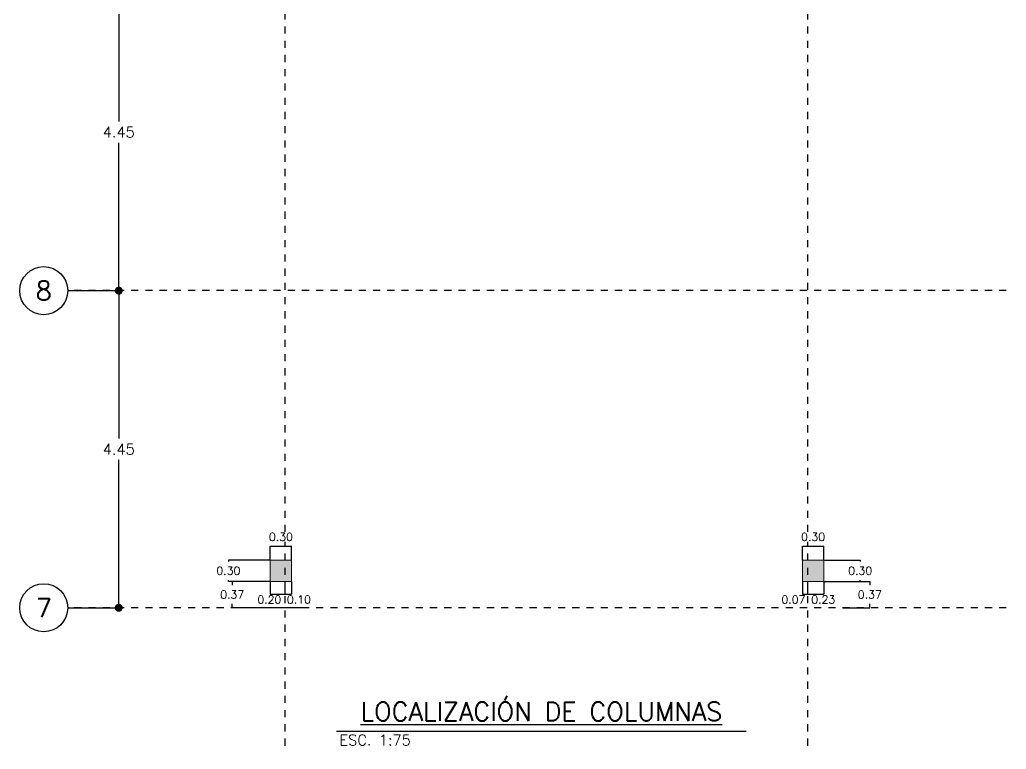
# Model space of a CAD drawing. Header units: millimetres. Extents: x 0 to 197, y -27 to 41.
# Drawn here: x 41.75 to 55.62, y -3.25 to 6.99 of the extents above; entities that cross this region are included whole.
import ezdxf
from ezdxf.enums import TextEntityAlignment as Align

# ---------------------------------------------------------------- set-up
doc = ezdxf.new("R2010")
doc.units = ezdxf.units.MM
doc.header["$LTSCALE"] = 0.01
doc.header["$PDMODE"] = 3
doc.linetypes.add('DASHDOT', pattern=[1, 0.5, -0.25, 0, -0.25])
for name, color, linetype in [('FC_CIRCULO DE EJES', 3, 'Continuous'), ('FC_COTAS', 1, 'Continuous'), ('FC_COTAS @ 75', 1, 'Continuous'), ('FC_COTAS EJES', 1, 'Continuous'), ('FC_COTAS EJES @ 75', 1, 'Continuous'), ('FC_EJES', 1, 'DASHDOT'), ('FC_HATCH COLUMNAS', 253, 'Continuous'), ('FC_R-175', 5, 'Continuous'), ('FC_R-200', 5, 'Continuous'), ('FC_R-80', 11, 'Continuous')]:
    doc.layers.add(name, color=color, linetype=linetype)
doc.layers.add('FC_COLUMNAS', color=5, linetype='Continuous', lineweight=15)
doc.styles.add('FC_TEXT1', font='romans.shx')
doc.dimstyles.new('FC_COTAS', dxfattribs={"dimtxt": 0.0015, "dimasz": 0.001, "dimexe": 0, "dimexo": 0, "dimgap": 0.001, "dimtad": 1, "dimtih": 1, "dimtoh": 1, "dimzin": 0, "dimdsep": 46, "dimtxsty": 'FC_TEXT1', "dimblk": 'DOT', "dimcen": 0.09, "dimclrd": 256, "dimclre": 256, "dimclrt": 256, "dimadec": 0, "dimazin": 0, "dimtfac": 1, "dimtix": 1, "dimtmove": 2, "dimatfit": 3, "dimfxl": 1.002, "dimtolj": 1, "dimtzin": 0, "dimlwd": -1, "dimarcsym": 0})
doc.dimstyles.new('FC_COTAS EJES', dxfattribs={"dimtxt": 0.002, "dimasz": 0.0015, "dimexe": 0, "dimexo": 0, "dimgap": 0.001, "dimtad": 1, "dimtih": 1, "dimtoh": 1, "dimzin": 0, "dimdsep": 46, "dimtxsty": 'FC_TEXT1', "dimblk": 'DOT', "dimcen": 0.09, "dimclrd": 256, "dimclre": 256, "dimclrt": 256, "dimadec": 0, "dimazin": 0, "dimtfac": 1, "dimtix": 1, "dimtmove": 2, "dimatfit": 3, "dimfxl": 1.002, "dimtolj": 1, "dimtzin": 0, "dimlwd": -1, "dimarcsym": 0})

# ---------------------------------------------------------------- blocks, each defined once
blk = doc.blocks.new('FC_B_Eje')
at = {"layer": 'FC_CIRCULO DE EJES', "ltscale": 1.5}
blk.add_circle((0, 0), 0.0045, dxfattribs=at)
at = {"ltscale": 1.5, "style": 'FC_TEXT1'}
blk.add_attdef('EJE', text='', height=0.0035, dxfattribs=at).set_placement((0, 0), align=Align.MIDDLE_CENTER)
blk = doc.blocks.new('_Dot')
at = {"color": 0, "linetype": 'ByBlock', "lineweight": -2}
blk.add_line((-0.5, 0), (-1, 0), dxfattribs=at)
at = {"color": 0, "linetype": 'ByBlock', "const_width": 0.5}
blk.add_lwpolyline([(-0.25, 0, 1), (0.25, 0, 1)], format="xyb", close=True, dxfattribs=at)
blk = doc.blocks.new('*D373')
at = {"layer": 'Defpoints', "color": 0, "ltscale": 0.6, "transparency": 16777216}
for p in [(242.678, -80.495), (242.678, -84.947), (243.395, -84.947)]:
    blk.add_point(p, dxfattribs=at)
at = {"layer": 'FC_COTAS EJES', "lineweight": -2, "ltscale": 0.6, "transparency": 16777216}
for p, q in [((242.678, -80.495), (243.395, -80.495)), ((242.678, -84.947), (243.395, -84.947))]:
    blk.add_line(p, q, dxfattribs=at)
at = {"layer": 'FC_COTAS EJES', "ltscale": 0.6, "transparency": 16777216}
for p, q in [((243.395, -80.607), (243.395, -82.571)), ((243.395, -84.835), (243.395, -82.871))]:
    blk.add_line(p, q, dxfattribs=at)
at = {"layer": 'FC_COTAS EJES', "ltscale": 0.6, "transparency": 16777216, "xscale": 0.1125, "yscale": 0.1125, "zscale": 0.1125}
for p, rotation in [((243.395, -80.495), 90), ((243.395, -84.947), 270)]:
    blk.add_blockref('_Dot', p, dxfattribs=dict(at, rotation=rotation))
at = {"layer": 'FC_COTAS EJES', "ltscale": 0.6, "transparency": 16777216, "insert": (243.395, -82.721), "char_height": 0.15, "attachment_point": 5, "style": 'FC_TEXT1'}
blk.add_mtext('\\A1;4.45', dxfattribs=at)
blk = doc.blocks.new('*D374')
at = {"layer": 'Defpoints', "color": 0, "ltscale": 0.6, "transparency": 16777216}
for p in [(242.678, -84.947), (242.678, -89.4), (243.395, -89.4)]:
    blk.add_point(p, dxfattribs=at)
at = {"layer": 'FC_COTAS EJES', "lineweight": -2, "ltscale": 0.6, "transparency": 16777216}
for p, q in [((242.678, -84.947), (243.395, -84.947)), ((242.678, -89.4), (243.395, -89.4))]:
    blk.add_line(p, q, dxfattribs=at)
at = {"layer": 'FC_COTAS EJES', "ltscale": 0.6, "transparency": 16777216}
for p, q in [((243.395, -85.06), (243.395, -87.024)), ((243.395, -89.287), (243.395, -87.324))]:
    blk.add_line(p, q, dxfattribs=at)
at = {"layer": 'FC_COTAS EJES', "ltscale": 0.6, "transparency": 16777216, "xscale": 0.1125, "yscale": 0.1125, "zscale": 0.1125}
for p, rotation in [((243.395, -84.947), 90), ((243.395, -89.4), 270)]:
    blk.add_blockref('_Dot', p, dxfattribs=dict(at, rotation=rotation))
at = {"layer": 'FC_COTAS EJES', "ltscale": 0.6, "transparency": 16777216, "insert": (243.395, -87.174), "char_height": 0.15, "attachment_point": 5, "style": 'FC_TEXT1'}
blk.add_mtext('\\A1;4.45', dxfattribs=at)
blk = doc.blocks.new('FC_B_Columnas E5')
at = {"layer": 'FC_HATCH COLUMNAS', "ltscale": 1.5}
h = blk.add_hatch(color=256, dxfattribs=at)
h.dxf.hatch_style = 1
h.paths.add_polyline_path([(245.525, -53.58), (245.825, -53.58), (245.825, -53.88), (245.525, -53.88)])
h.paths.add_polyline_path([(253.005, -53.58), (253.305, -53.58), (253.305, -53.88), (253.005, -53.88)])
h.paths.add_polyline_path([(253.005, -88.73), (253.305, -88.73), (253.305, -89.03), (253.005, -89.03)])
h.paths.add_polyline_path([(245.525, -88.73), (245.825, -88.73), (245.825, -89.03), (245.525, -89.03)])
h.paths.add_polyline_path([(245.525, -62.485), (245.825, -62.485), (245.825, -62.785), (245.525, -62.785)])
h.paths.add_polyline_path([(245.525, -71.39), (245.825, -71.39), (245.825, -71.69), (245.525, -71.69)])
h.paths.add_polyline_path([(245.525, -80.295), (245.825, -80.295), (245.825, -80.595), (245.525, -80.595)])
h.paths.add_polyline_path([(253.005, -62.485), (253.305, -62.485), (253.305, -62.785), (253.005, -62.785)])
h.paths.add_polyline_path([(253.005, -71.39), (253.305, -71.39), (253.305, -71.69), (253.005, -71.69)])
h.paths.add_polyline_path([(253.005, -80.295), (253.305, -80.295), (253.305, -80.595), (253.005, -80.595)])
at = {"layer": 'FC_COLUMNAS', "ltscale": 0.6}
for points in [[(245.525, -88.73), (245.825, -88.73), (245.825, -89.03), (245.525, -89.03)], [(253.005, -88.73), (253.305, -88.73), (253.305, -89.03), (253.005, -89.03)]]:
    blk.add_lwpolyline(points, close=True, dxfattribs=at)
blk = doc.blocks.new('*D54')
at = {"layer": 'Defpoints', "color": 0, "ltscale": 0.6, "transparency": 16777216}
for p in [(45.27, -0.595), (45.57, -0.595)]:
    blk.add_point(p, dxfattribs=at)
at = {"layer": 'FC_COTAS', "lineweight": -2, "ltscale": 0.6, "transparency": 16777216}
for p, q in [((45.27, -0.595), (45.27, -0.402)), ((45.57, -0.595), (45.57, -0.402))]:
    blk.add_line(p, q, dxfattribs=at)
at = {"layer": 'FC_COTAS', "ltscale": 0.6, "transparency": 16777216}
blk.add_line((45.27, -0.402), (45.57, -0.402), dxfattribs=at)
at = {"layer": 'FC_COTAS', "ltscale": 0.6, "transparency": 16777216, "insert": (45.42, -0.27), "char_height": 0.1125, "attachment_point": 5, "style": 'FC_TEXT1', "bg_fill": 3, "box_fill_scale": 1.1, "bg_fill_color": 256, "bg_fill_true_color": 13158600, "bg_fill_transparency": 0}
blk.add_mtext('\\A1;0.30', dxfattribs=at)
at = {"layer": 'Defpoints', "color": 0, "ltscale": 0.6, "transparency": 16777216}
blk.add_point((45.57, -0.402), dxfattribs=at)
blk = doc.blocks.new('*D55')
at = {"layer": 'Defpoints', "color": 0, "ltscale": 0.6, "transparency": 16777216}
for p in [(45.27, -0.595), (44.681, -0.895), (45.27, -0.895)]:
    blk.add_point(p, dxfattribs=at)
at = {"layer": 'FC_COTAS', "lineweight": -2, "ltscale": 0.6, "transparency": 16777216}
for p, q in [((45.27, -0.595), (44.681, -0.595)), ((45.27, -0.895), (44.681, -0.895))]:
    blk.add_line(p, q, dxfattribs=at)
at = {"layer": 'FC_COTAS', "ltscale": 0.6, "transparency": 16777216}
for p, q in [((44.681, -0.595), (44.681, -0.614)), ((44.681, -0.895), (44.681, -0.876))]:
    blk.add_line(p, q, dxfattribs=at)
at = {"layer": 'FC_COTAS', "ltscale": 0.6, "transparency": 16777216, "insert": (44.681, -0.745), "char_height": 0.1125, "attachment_point": 5, "style": 'FC_TEXT1', "bg_fill": 3, "box_fill_scale": 1.1, "bg_fill_color": 256, "bg_fill_true_color": 13158600, "bg_fill_transparency": 0}
blk.add_mtext('\\A1;0.30', dxfattribs=at)
blk = doc.blocks.new('*D56')
at = {"layer": 'Defpoints', "color": 0, "ltscale": 0.6, "transparency": 16777216}
for p in [(45.27, -0.895), (45.473, -0.895), (45.473, -1.073)]:
    blk.add_point(p, dxfattribs=at)
at = {"layer": 'FC_COTAS', "lineweight": -2, "ltscale": 0.6, "transparency": 16777216}
for p, q in [((45.27, -0.895), (45.27, -1.073)), ((45.473, -0.895), (45.473, -1.073))]:
    blk.add_line(p, q, dxfattribs=at)
at = {"layer": 'FC_COTAS', "ltscale": 0.6, "transparency": 16777216}
blk.add_line((45.27, -1.073), (45.473, -1.073), dxfattribs=at)
at = {"layer": 'FC_COTAS', "ltscale": 0.6, "transparency": 16777216, "insert": (45.257, -1.15), "char_height": 0.1125, "attachment_point": 5, "style": 'FC_TEXT1'}
blk.add_mtext('\\A1;0.20', dxfattribs=at)
blk = doc.blocks.new('*D57')
at = {"layer": 'Defpoints', "color": 0, "ltscale": 0.6, "transparency": 16777216}
for p in [(45.473, -0.895), (45.57, -0.895), (45.57, -1.073)]:
    blk.add_point(p, dxfattribs=at)
at = {"layer": 'FC_COTAS', "lineweight": -2, "ltscale": 0.6, "transparency": 16777216}
for p, q in [((45.473, -0.895), (45.473, -1.073)), ((45.57, -0.895), (45.57, -1.073))]:
    blk.add_line(p, q, dxfattribs=at)
at = {"layer": 'FC_COTAS', "ltscale": 0.6, "transparency": 16777216}
blk.add_line((45.473, -1.073), (45.57, -1.073), dxfattribs=at)
at = {"layer": 'FC_COTAS', "ltscale": 0.6, "transparency": 16777216, "insert": (45.673, -1.15), "char_height": 0.1125, "attachment_point": 5, "style": 'FC_TEXT1'}
blk.add_mtext('\\A1;0.10', dxfattribs=at)
blk = doc.blocks.new('*D71')
at = {"layer": 'Defpoints', "color": 0, "ltscale": 0.6, "transparency": 16777216}
for p in [(52.75, -0.595), (53.05, -0.595)]:
    blk.add_point(p, dxfattribs=at)
at = {"layer": 'FC_COTAS', "lineweight": -2, "ltscale": 0.6, "transparency": 16777216}
for p, q in [((52.75, -0.595), (52.75, -0.402)), ((53.05, -0.595), (53.05, -0.402))]:
    blk.add_line(p, q, dxfattribs=at)
at = {"layer": 'FC_COTAS', "ltscale": 0.6, "transparency": 16777216}
blk.add_line((52.75, -0.402), (53.05, -0.402), dxfattribs=at)
at = {"layer": 'FC_COTAS', "ltscale": 0.6, "transparency": 16777216, "insert": (52.9, -0.27), "char_height": 0.1125, "attachment_point": 5, "style": 'FC_TEXT1', "bg_fill": 3, "box_fill_scale": 1.1, "bg_fill_color": 256, "bg_fill_true_color": 13158600, "bg_fill_transparency": 0}
blk.add_mtext('\\A1;0.30', dxfattribs=at)
at = {"layer": 'Defpoints', "color": 0, "ltscale": 0.6, "transparency": 16777216}
blk.add_point((53.05, -0.402), dxfattribs=at)
blk = doc.blocks.new('*D72')
at = {"layer": 'Defpoints', "color": 0, "ltscale": 0.6, "transparency": 16777216}
for p in [(52.75, -0.895), (52.82, -0.895), (52.82, -1.073)]:
    blk.add_point(p, dxfattribs=at)
at = {"layer": 'FC_COTAS', "lineweight": -2, "ltscale": 0.6, "transparency": 16777216}
for p, q in [((52.75, -0.895), (52.75, -1.073)), ((52.82, -0.895), (52.82, -1.073))]:
    blk.add_line(p, q, dxfattribs=at)
at = {"layer": 'FC_COTAS', "ltscale": 0.6, "transparency": 16777216}
blk.add_line((52.75, -1.073), (52.82, -1.073), dxfattribs=at)
at = {"layer": 'FC_COTAS', "ltscale": 0.6, "transparency": 16777216, "insert": (52.623, -1.15), "char_height": 0.1125, "attachment_point": 5, "style": 'FC_TEXT1'}
blk.add_mtext('\\A1;0.07', dxfattribs=at)
blk = doc.blocks.new('*D73')
at = {"layer": 'Defpoints', "color": 0, "ltscale": 0.6, "transparency": 16777216}
for p in [(53.05, -0.595), (53.05, -0.895), (53.562, -0.895)]:
    blk.add_point(p, dxfattribs=at)
at = {"layer": 'FC_COTAS', "lineweight": -2, "ltscale": 0.6, "transparency": 16777216}
for p, q in [((53.05, -0.595), (53.562, -0.595)), ((53.05, -0.895), (53.562, -0.895))]:
    blk.add_line(p, q, dxfattribs=at)
at = {"layer": 'FC_COTAS', "ltscale": 0.6, "transparency": 16777216}
for p, q in [((53.562, -0.595), (53.562, -0.614)), ((53.562, -0.895), (53.562, -0.876))]:
    blk.add_line(p, q, dxfattribs=at)
at = {"layer": 'FC_COTAS', "ltscale": 0.6, "transparency": 16777216, "insert": (53.562, -0.745), "char_height": 0.1125, "attachment_point": 5, "style": 'FC_TEXT1', "bg_fill": 3, "box_fill_scale": 1.1, "bg_fill_color": 256, "bg_fill_true_color": 13158600, "bg_fill_transparency": 0}
blk.add_mtext('\\A1;0.30', dxfattribs=at)
blk = doc.blocks.new('*D74')
at = {"layer": 'Defpoints', "color": 0, "ltscale": 0.6, "transparency": 16777216}
for p in [(52.82, -0.895), (53.05, -0.895), (53.05, -1.073)]:
    blk.add_point(p, dxfattribs=at)
at = {"layer": 'FC_COTAS', "lineweight": -2, "ltscale": 0.6, "transparency": 16777216}
for p, q in [((52.82, -0.895), (52.82, -1.073)), ((53.05, -0.895), (53.05, -1.073))]:
    blk.add_line(p, q, dxfattribs=at)
at = {"layer": 'FC_COTAS', "ltscale": 0.6, "transparency": 16777216}
blk.add_line((52.82, -1.073), (53.05, -1.073), dxfattribs=at)
at = {"layer": 'FC_COTAS', "ltscale": 0.6, "transparency": 16777216, "insert": (53.043, -1.15), "char_height": 0.1125, "attachment_point": 5, "style": 'FC_TEXT1'}
blk.add_mtext('\\A1;0.23', dxfattribs=at)
blk = doc.blocks.new('*D81')
at = {"layer": 'Defpoints', "color": 0, "ltscale": 0.6, "transparency": 16777216}
for p in [(53.05, -0.895), (53.32, -1.265), (53.697, -1.265)]:
    blk.add_point(p, dxfattribs=at)
at = {"layer": 'FC_COTAS', "lineweight": -2, "ltscale": 0.6, "transparency": 16777216}
for p, q in [((53.05, -0.895), (53.697, -0.895)), ((53.32, -1.265), (53.697, -1.265))]:
    blk.add_line(p, q, dxfattribs=at)
at = {"layer": 'FC_COTAS', "ltscale": 0.6, "transparency": 16777216}
for p, q in [((53.697, -0.895), (53.697, -0.949)), ((53.697, -1.265), (53.697, -1.211))]:
    blk.add_line(p, q, dxfattribs=at)
at = {"layer": 'FC_COTAS', "ltscale": 0.6, "transparency": 16777216, "insert": (53.697, -1.08), "char_height": 0.1125, "attachment_point": 5, "style": 'FC_TEXT1', "bg_fill": 3, "box_fill_scale": 1.1, "bg_fill_color": 256, "bg_fill_true_color": 13158600, "bg_fill_transparency": 0}
blk.add_mtext('\\A1;0.37', dxfattribs=at)
blk = doc.blocks.new('*D82')
at = {"layer": 'Defpoints', "color": 0, "ltscale": 0.6, "transparency": 16777216}
for p in [(45.27, -0.895), (44.735, -1.265), (45.793, -1.265)]:
    blk.add_point(p, dxfattribs=at)
at = {"layer": 'FC_COTAS', "lineweight": -2, "ltscale": 0.6, "transparency": 16777216}
for p, q in [((45.27, -0.895), (44.735, -0.895)), ((45.793, -1.265), (44.735, -1.265))]:
    blk.add_line(p, q, dxfattribs=at)
at = {"layer": 'FC_COTAS', "ltscale": 0.6, "transparency": 16777216}
for p, q in [((44.735, -0.895), (44.735, -0.949)), ((44.735, -1.265), (44.735, -1.211))]:
    blk.add_line(p, q, dxfattribs=at)
at = {"layer": 'FC_COTAS', "ltscale": 0.6, "transparency": 16777216, "insert": (44.735, -1.08), "char_height": 0.1125, "attachment_point": 5, "style": 'FC_TEXT1', "bg_fill": 3, "box_fill_scale": 1.1, "bg_fill_color": 256, "bg_fill_true_color": 13158600, "bg_fill_transparency": 0}
blk.add_mtext('\\A1;0.37', dxfattribs=at)
blk = doc.blocks.new('*U84')
at = {"layer": 'FC_R-200', "color": 4, "ltscale": 1.5}
blk.add_lwpolyline([(-0.03837, 0), (0.03837, 0)], dxfattribs=at)
at = {"layer": 'FC_R-200', "ltscale": 1.5, "style": 'FC_TEXT1'}
blk.add_attdef('%%UTÍTULO', text='', height=0.0035, dxfattribs=at).set_placement((0, 0.00366), align=Align.MIDDLE_CENTER)
at = {"layer": 'FC_R-80', "ltscale": 1.5, "style": 'FC_TEXT1'}
blk.add_attdef('ESCALA', text='', height=0.002, dxfattribs=at).set_placement((-0.03784, -0.0017), align=Align.MIDDLE_LEFT)
blk = doc.blocks.new('FC_B_Ejes E5')
at = {"layer": 'FC_EJES', "ltscale": 0.6}
for p, q in [((245.728, -51.037), (245.728, -91.387)), ((253.075, -51.037), (253.075, -91.387)), ((255.87, -84.947), (242.678, -84.947)), ((255.87, -89.4), (242.678, -89.4))]:
    blk.add_line(p, q, dxfattribs=at)
at = {"layer": 'FC_R-175'}
ref = blk.add_blockref('FC_B_Eje', (242.341, -84.947), dxfattribs=dict(at, xscale=75, yscale=75, zscale=75))
ref.add_attrib('EJE', '8', dxfattribs={"layer": '0', "color": 0, "ltscale": 1.5, "height": 0.263, "style": 'FC_TEXT1'}).set_placement((242.341, -84.947), align=Align.MIDDLE_CENTER)
ref = blk.add_blockref('FC_B_Eje', (242.341, -89.4), dxfattribs=dict(at, xscale=75, yscale=75, zscale=75))
ref.add_attrib('EJE', '7', dxfattribs={"layer": '0', "color": 0, "ltscale": 1.5, "height": 0.263, "style": 'FC_TEXT1'}).set_placement((242.341, -89.4), align=Align.MIDDLE_CENTER)
at = {"layer": 'FC_COTAS EJES @ 75', "ltscale": 0.6}
for base, p1, p2, picture, middle in [((243.395, -84.947), (242.678, -80.495), (242.678, -84.947), '*D373', (243.395, -82.721)), ((243.395, -89.4), (242.678, -84.947), (242.678, -89.4), '*D374', (243.395, -87.174))]:
    dim = blk.add_linear_dim(base=base, p1=p1, p2=p2, angle=90, dimstyle='FC_COTAS EJES', override={"dimscale": 75, "dimtix": 1, "dimtofl": 1, "dimtmove": 2, "dimatfit": 3}, dxfattribs=at)
    dim.commit()
    dim.dimension.update_dxf_attribs({"geometry": picture, "text_midpoint": middle})

msp = doc.modelspace()

# ---------------------------------------------------------------- block references
at = {"layer": 'FC_COTAS'}
for name in ['FC_B_Ejes E5', 'FC_B_Columnas E5']:
    msp.add_blockref(name, (-200.255, 88.1348), dxfattribs=at)
at = {"layer": 'FC_R-200', "xscale": 75, "yscale": 75, "zscale": 75}
msp.add_blockref('*U84', (49.0806, -2.9966), dxfattribs=at).add_auto_attribs({'%%UTÍTULO': '%%ULOCALIZACIÓN DE COLUMNAS', 'ESCALA': 'ESC. 1:75'})

# ---------------------------------------------------------------- dimensions: what is measured, and where the dimension line sits
at = {"layer": 'FC_COTAS @ 75', "ltscale": 0.6}
for base, p1, p2, picture, middle in [((45.5697, -1.0734), (45.4731, -0.8949), (45.5697, -0.8949), '*D57', (45.6733, -1.1501)), ((52.8197, -1.0734), (52.7497, -0.8949), (52.8197, -0.8949), '*D72', (52.6225, -1.1501))]:
    dim = msp.add_linear_dim(base=base, p1=p1, p2=p2, dimstyle='FC_COTAS', override={"dimscale": 75, "dimtix": 1, "dimtofl": 1, "dimtmove": 2, "dimatfit": 3}, dxfattribs=at)
    dim.commit()
    dim.dimension.update_dxf_attribs({"geometry": picture, "text_midpoint": middle, "dimtype": 128})

# ---------------------------------------------------------------- next in the draw order: dimensions: what is measured, and where the dimension line sits
for base, p1, p2, picture, middle in [((45.5697, -0.4017), (45.2697, -0.5949), (45.5697, -0.5949), '*D54', (45.4197, -0.2705)), ((53.0497, -0.4017), (52.7497, -0.5949), (53.0497, -0.5949), '*D71', (52.8997, -0.2705))]:
    dim = msp.add_linear_dim(base=base, p1=p1, p2=p2, dimstyle='FC_COTAS', override={"dimscale": 75, "dimtix": 1, "dimtofl": 1, "dimtmove": 2, "dimatfit": 3, "dimtfill": 1}, dxfattribs=at)
    dim.commit()
    dim.dimension.update_dxf_attribs({"geometry": picture, "text_midpoint": middle})

# ---------------------------------------------------------------- next in the draw order: dimensions: what is measured, and where the dimension line sits
for base, p1, p2, picture, middle in [((44.6811, -0.8949), (45.2697, -0.5949), (45.2697, -0.8949), '*D55', (44.6811, -0.7449)), ((53.5617, -0.8949), (53.0497, -0.5949), (53.0497, -0.8949), '*D73', (53.5617, -0.7449))]:
    dim = msp.add_linear_dim(base=base, p1=p1, p2=p2, angle=90, dimstyle='FC_COTAS', override={"dimscale": 75, "dimtix": 1, "dimtofl": 1, "dimtmove": 2, "dimatfit": 3, "dimtfill": 1}, dxfattribs=at)
    dim.commit()
    dim.dimension.update_dxf_attribs({"geometry": picture, "text_midpoint": middle})

# ---------------------------------------------------------------- next in the draw order: dimensions: what is measured, and where the dimension line sits
for base, p1, p2, picture, middle in [((45.4731, -1.0734), (45.2697, -0.8949), (45.4731, -0.8949), '*D56', (45.2569, -1.1501)), ((53.0497, -1.0734), (52.8197, -0.8949), (53.0497, -0.8949), '*D74', (53.0426, -1.1501))]:
    dim = msp.add_linear_dim(base=base, p1=p1, p2=p2, dimstyle='FC_COTAS', override={"dimscale": 75, "dimtix": 1, "dimtofl": 1, "dimtmove": 2, "dimatfit": 3}, dxfattribs=at)
    dim.commit()
    dim.dimension.update_dxf_attribs({"geometry": picture, "text_midpoint": middle, "dimtype": 128})

# ---------------------------------------------------------------- next in the draw order: dimensions: what is measured, and where the dimension line sits
for base, p1, p2, picture, middle in [((44.7351, -1.2649), (45.2697, -0.8949), (45.7931, -1.2649), '*D82', (44.7351, -1.0799)), ((53.6966, -1.2649), (53.0497, -0.8949), (53.32, -1.2649), '*D81', (53.6966, -1.0799))]:
    dim = msp.add_linear_dim(base=base, p1=p1, p2=p2, angle=90, dimstyle='FC_COTAS', override={"dimscale": 75, "dimtix": 1, "dimtofl": 1, "dimtmove": 2, "dimatfit": 3, "dimtfill": 1}, dxfattribs=at)
    dim.commit()
    dim.dimension.update_dxf_attribs({"geometry": picture, "text_midpoint": middle})

doc.saveas('drawing.dxf')
